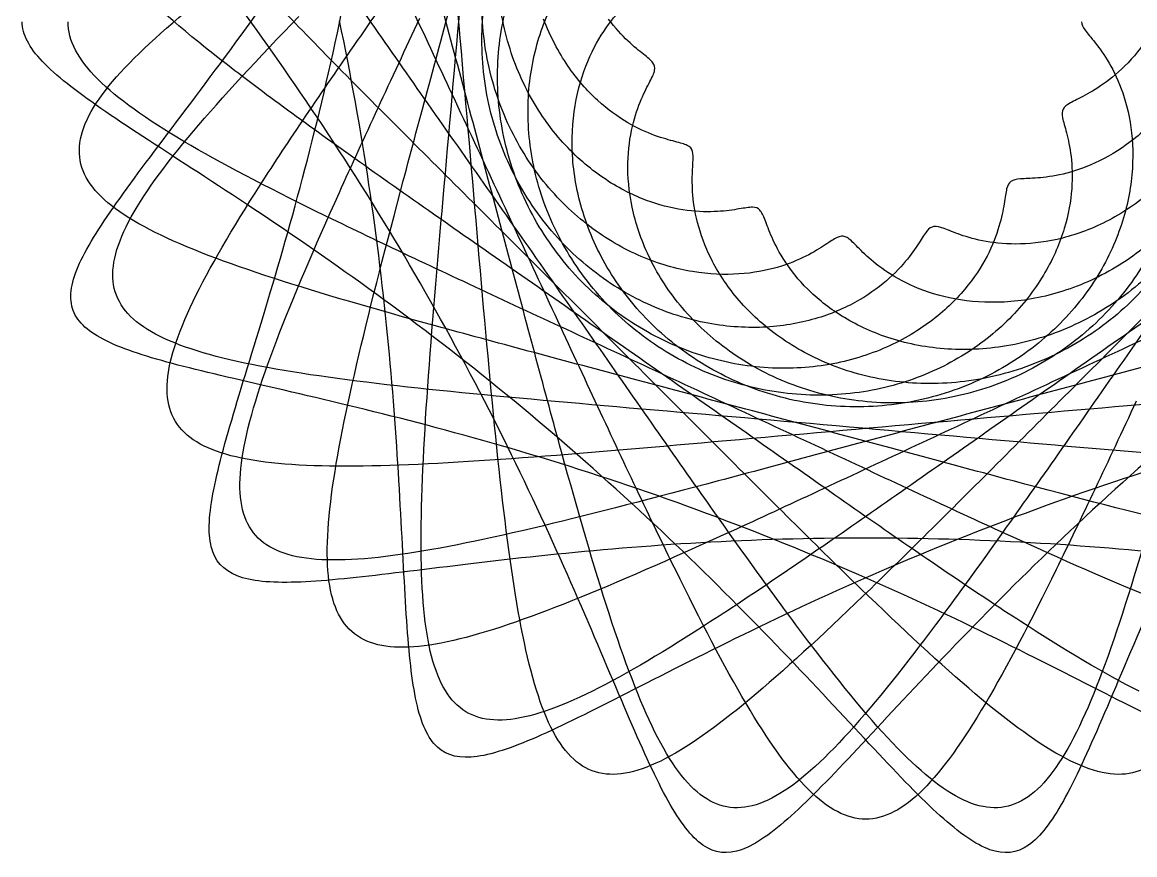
# Model space of a CAD drawing. Extents: x 33 to 179, y 75 to 219.
# Drawn here: x 33 to 129.1, y 74.8 to 146.7 of the extents above; entities that cross this region are included whole.
import ezdxf

# ---------------------------------------------------------------- set-up
doc = ezdxf.new("R2010")
doc.units = 0
doc.layers.get('0').update_dxf_attribs({"linetype": 'CONTINUOUS'})
doc.layers.add('Layer_1', color=7, linetype='CONTINUOUS')

msp = doc.modelspace()

# ---------------------------------------------------------------- linework, layer by layer
at = {"color": 7}
for points in [[(60.408959, 146.667952), (61.383292, 151.317784), (62.240723, 156.087232), (62.948002, 160.803917)], [(54.687285, 144.029105), (52.187125, 147.582849), (49.762494, 150.85702), (47.559116, 153.790896)], [(47.559116, 139.720215), (49.762494, 142.654091), (52.187125, 145.928262), (54.687285, 149.482006)], [(34.762445, 143.323043), (33.610889, 144.538286), (33.02, 145.647271), (33.02, 146.755556)], [(57.216272, 133.233141), (58.343954, 137.489299), (59.434627, 142.01812), (60.408959, 146.667952)], [(62.948002, 132.707194), (62.240723, 137.423879), (61.383292, 142.193327), (60.408959, 146.843159)], [(39.811035, 139.269528), (37.625661, 140.785007), (35.914001, 142.1078), (34.762445, 143.323043)], [(62.280848, 132.641474), (59.761779, 136.64265), (57.187446, 140.475361), (54.687285, 144.029105)], [(47.654775, 134.094585), (44.65445, 136.044902), (41.996408, 137.754048), (39.811035, 139.269528)], [(41.757804, 131.945604), (43.375076, 134.19281), (45.355739, 136.78634), (47.559116, 139.720215)], [(57.522352, 127.520004), (53.996339, 129.95227), (50.655099, 132.144268), (47.654775, 134.094585)], [(53.838679, 121.398102), (54.924926, 124.994569), (56.088591, 128.976984), (57.216272, 133.233141)], [(69.574188, 120.283332), (67.262674, 124.471731), (64.799918, 128.640298), (62.280848, 132.641474)], [(64.636518, 118.891099), (64.212396, 123.32809), (63.655281, 127.990509), (62.948002, 132.707194)], [(38.114597, 126.196122), (38.887992, 127.797011), (40.140531, 129.698398), (41.757804, 131.945604)], [(68.48993, 119.556409), (64.757666, 122.415245), (61.048364, 125.087737), (57.522352, 127.520004)], [(37.305167, 122.206638), (37.047969, 123.293865), (37.341201, 124.595233), (38.114597, 126.196122)], [(39.743986, 119.475273), (38.370532, 120.245031), (37.562364, 121.119412), (37.305167, 122.206638)], [(50.945802, 111.82835), (51.744934, 114.591719), (52.752432, 117.801634), (53.838679, 121.398102)], [(76.0052, 107.828782), (74.045391, 111.888089), (71.885703, 116.094933), (69.574188, 120.283332)], [(45.514595, 117.365056), (43.056157, 118.038971), (41.11744, 118.705515), (39.743986, 119.475273)], [(79.608627, 110.524198), (75.976041, 113.652989), (72.222193, 116.697574), (68.48993, 119.556409)], [(65.575133, 106.408614), (65.352306, 110.243936), (65.06064, 114.454108), (64.636518, 118.891099)], [(54.346532, 115.224879), (50.950606, 116.008554), (47.973033, 116.691142), (45.514595, 117.365056)], [(65.642657, 112.510751), (61.555673, 113.555449), (57.742457, 114.441203), (54.346532, 115.224879)], [(78.55305, 108.88843), (74.089012, 110.261884), (69.729642, 111.466053), (65.642657, 112.510751)], [(49.302669, 104.880851), (49.557338, 106.748203), (50.14667, 109.06498), (50.945802, 111.82835)], [(90.032563, 101.025068), (86.751471, 104.183469), (83.241214, 107.395407), (79.608627, 110.524198)], [(132.058039, 110.524198), (128.425453, 107.395407), (124.915196, 104.183469), (121.634104, 101.025068)], [(92.084593, 104.301322), (87.584296, 105.97226), (83.017089, 107.514976), (78.55305, 108.88843)], [(133.113616, 108.88843), (128.649578, 107.514976), (124.08237, 105.97226), (119.582074, 104.301322)], [(81.288384, 96.260562), (79.724904, 99.859198), (77.965009, 103.769475), (76.0052, 107.828782)], [(66.138517, 96.136672), (65.952951, 99.113892), (65.797961, 102.573292), (65.575133, 106.408614)], [(49.645851, 100.574725), (49.129311, 101.595061), (49.048, 103.0135), (49.302669, 104.880851)], [(105.230024, 98.992944), (101.016885, 100.831799), (96.58489, 102.630385), (92.084593, 104.301322)], [(119.582074, 104.301322), (115.081777, 102.630385), (110.649782, 100.831799), (106.436642, 98.992944)], [(105.833333, 102.164444), (101.030769, 102.164444), (96.228957, 102.020784), (91.600644, 101.758601)], [(120.066022, 101.758601), (115.43771, 102.020784), (110.635898, 102.164444), (105.833333, 102.164444)], [(91.600644, 101.758601), (86.972331, 101.496417), (82.518911, 101.116259), (78.391181, 100.689381)], [(99.12835, 91.868024), (96.36498, 94.763172), (93.313654, 97.866667), (90.032563, 101.025068)], [(121.634104, 101.025068), (118.353012, 97.866667), (115.301687, 94.763172), (112.538317, 91.868024)], [(133.275486, 100.689381), (129.147756, 101.116259), (124.694335, 101.496417), (120.066022, 101.758601)], [(52.560254, 98.611975), (51.115158, 98.931169), (50.162392, 99.554389), (49.645851, 100.574725)], [(78.391181, 100.689381), (74.26345, 100.262504), (70.462486, 99.789919), (67.098429, 99.377174)], [(67.098429, 99.377174), (63.734373, 98.964428), (60.807826, 98.612842), (58.375559, 98.444574)], [(106.436642, 98.992944), (102.223503, 97.154088), (98.230297, 95.276), (94.569351, 93.480203)], [(117.097315, 93.480203), (113.436369, 95.276), (109.443164, 97.154088), (105.230024, 98.992944)], [(58.375559, 98.444574), (55.943293, 98.276306), (54.005349, 98.292781), (52.560254, 98.611975)], [(66.90656, 88.7052), (66.541533, 90.665009), (66.324082, 93.159453), (66.138517, 96.136672)], [(85.442516, 86.541231), (84.219445, 89.376309), (82.851863, 92.661927), (81.288384, 96.260562)], [(130.378283, 96.260562), (128.814803, 92.661927), (127.447222, 89.376309), (126.22415, 86.541231)], [(94.569351, 93.480203), (90.908406, 91.684405), (87.580327, 89.972242), (84.646451, 88.481339)], [(127.020215, 88.481339), (124.08634, 89.972242), (120.758261, 91.684405), (117.097315, 93.480203)], [(106.549813, 83.960724), (104.367085, 86.287547), (101.891719, 88.972876), (99.12835, 91.868024)], [(112.538317, 91.868024), (109.774947, 88.972876), (107.299582, 86.287547), (105.116854, 83.960724)], [(68.560933, 84.422477), (67.785604, 85.320252), (67.271586, 86.745391), (66.90656, 88.7052)], [(84.646451, 88.481339), (81.712575, 86.990436), (79.172953, 85.72224), (77.032949, 84.80933)], [(134.633717, 84.80933), (132.493714, 85.72224), (129.954091, 86.990436), (127.020215, 88.481339)], [(88.769054, 79.484807), (87.745133, 81.322669), (86.665588, 83.706153), (85.442516, 86.541231)], [(126.22415, 86.541231), (125.001079, 83.706153), (123.921534, 81.322669), (122.897613, 79.484807)], [(77.032949, 84.80933), (74.892945, 83.896421), (73.152053, 83.340127), (71.763127, 83.246946)], [(71.763127, 83.246946), (70.374202, 83.153764), (69.336262, 83.524702), (68.560933, 84.422477)], [(105.116854, 83.960724), (102.934126, 81.633902), (101.04353, 79.666939), (99.399623, 78.18237)], [(112.267044, 78.18237), (110.623137, 79.666939), (108.732541, 81.633902), (106.549813, 83.960724)], [(91.784972, 75.648002), (90.762567, 76.355281), (89.792975, 77.646945), (88.769054, 79.484807)], [(122.897613, 79.484807), (121.873692, 77.646945), (120.904099, 76.355281), (119.881695, 75.648002)], [(99.399623, 78.18237), (97.755716, 76.697801), (96.357522, 75.696655), (95.12076, 75.257248)], [(116.545907, 75.257248), (115.309145, 75.696655), (113.910951, 76.697801), (112.267044, 78.18237)], [(95.12076, 75.257248), (93.883998, 74.81784), (92.807377, 74.940723), (91.784972, 75.648002)], [(119.881695, 75.648002), (118.85929, 74.940723), (117.782669, 74.81784), (116.545907, 75.257248)]]:
    msp.add_open_spline(points, degree=3, dxfattribs=at)
at = {"layer": 'Layer_1', "color": 7}
for points in [[(67.354609, 146.434317), (64.877597, 151.734478), (62.505557, 156.823596), (60.392119, 161.513331)], [(70.461974, 143.539997), (68.896379, 149.362328), (67.344571, 155.094978), (65.908393, 160.50214)], [(62.5567, 145.973107), (65.704127, 150.502692), (69.092269, 155.316445), (72.542648, 160.23276)], [(71.321446, 139.684573), (70.798287, 145.707407), (70.258565, 151.787514), (69.737917, 157.663415)], [(56.902771, 146.298963), (53.399578, 149.919178), (50.300722, 153.24189), (47.794782, 156.20829)], [(69.737917, 135.847696), (70.258565, 141.723598), (70.798287, 147.803704), (71.321446, 153.826538)], [(42.685841, 143.605138), (44.905996, 145.823974), (47.859058, 148.282172), (51.37719, 150.983521)], [(74.922131, 145.102455), (74.403918, 146.952799), (74.101125, 148.926903), (74.052498, 150.952633)], [(51.37719, 142.52759), (47.859058, 145.228939), (44.905996, 147.687137), (42.685841, 149.905973)], [(65.908393, 133.008971), (67.344571, 138.416133), (68.896379, 144.148783), (70.461974, 149.971114)], [(73.089666, 143.94751), (72.722094, 146.017077), (72.611973, 148.159375), (72.772945, 150.291047)], [(78.023675, 146.529655), (78.592128, 148.035559), (79.311182, 149.386683), (80.110723, 150.557842)], [(72.772945, 143.220064), (72.611973, 145.351736), (72.722094, 147.494034), (73.089666, 149.563602)], [(74.052498, 142.558478), (74.101125, 144.584208), (74.403918, 146.558313), (74.922131, 148.408657)], [(83.639767, 146.529655), (84.20822, 147.300414), (84.781102, 147.916683), (85.299316, 148.408657)], [(47.794782, 137.302821), (50.300722, 140.269221), (53.399578, 143.591933), (56.902771, 147.212148)], [(60.392119, 131.99778), (62.505557, 136.687515), (64.877597, 141.776633), (67.354609, 147.076794)], [(72.542648, 133.278351), (69.092269, 138.194666), (65.704127, 143.008419), (62.5567, 147.538004)], [(80.110723, 142.953269), (79.311182, 144.124428), (78.592128, 145.475552), (78.023675, 146.981456)], [(85.299316, 145.102455), (84.781102, 145.594428), (84.20822, 146.210697), (83.639767, 146.981456)], [(39.534016, 141.803916), (37.839974, 143.503872), (36.971111, 145.130072), (36.971111, 146.755556)], [(68.411511, 134.664916), (64.311646, 138.761323), (60.405963, 142.678748), (56.902771, 146.298963)], [(74.969634, 130.135663), (72.412296, 135.624486), (69.83162, 141.134156), (67.354609, 146.434317)], [(76.829859, 141.599885), (77.038066, 143.36337), (77.455222, 145.023751), (78.023675, 146.529655)], [(82.018451, 143.74907), (82.507987, 144.83337), (83.071314, 145.758896), (83.639767, 146.529655)], [(124.46, 146.755556), (124.46, 146.533899), (124.570121, 146.311871), (124.776721, 146.02811)], [(124.776721, 146.02811), (124.983321, 145.744349), (125.286114, 145.398171), (125.646353, 144.939025)], [(130.834946, 146.422901), (130.193378, 145.284569), (129.474324, 144.315411), (128.747898, 143.511824)], [(54.025503, 133.365975), (56.504262, 137.19907), (59.409273, 141.443522), (62.5567, 145.973107)], [(77.060843, 139.976333), (76.173445, 141.526075), (75.440344, 143.25211), (74.922131, 145.102455)], [(86.648112, 143.94751), (86.280539, 144.242281), (85.817529, 144.610481), (85.299316, 145.102455)], [(125.646353, 144.939025), (126.006593, 144.479878), (126.423749, 143.907242), (126.840169, 143.190515)], [(38.328191, 137.616731), (38.979725, 139.405901), (40.465686, 141.386302), (42.685841, 143.605138)], [(75.136903, 126.06703), (73.606225, 131.807571), (72.027569, 137.717666), (70.461974, 143.539997)], [(74.052498, 136.942386), (73.36598, 138.968116), (72.933917, 141.088392), (72.772945, 143.220064)], [(74.922131, 138.031472), (74.081973, 139.881816), (73.457239, 141.877942), (73.089666, 143.94751)], [(80.840762, 140.04407), (81.113924, 141.421711), (81.528916, 142.664771), (82.018451, 143.74907)], [(87.448501, 143.220064), (87.287529, 143.43071), (87.015684, 143.652738), (86.648112, 143.94751)], [(87.610944, 142.558478), (87.65957, 142.809412), (87.609473, 143.009418), (87.448501, 143.220064)], [(128.747898, 143.511824), (128.021471, 142.708238), (127.288371, 142.069948), (126.609185, 141.566963)], [(126.840169, 143.190515), (127.25659, 142.473788), (127.671582, 141.612693), (128.017858, 140.602625)], [(63.408995, 133.742521), (58.976791, 136.881361), (54.895321, 139.826241), (51.37719, 142.52759)], [(74.680674, 136.411293), (74.209696, 138.456105), (74.003871, 140.532748), (74.052498, 142.558478)], [(82.676935, 139.976333), (81.789537, 140.79093), (80.910264, 141.78211), (80.110723, 142.953269)], [(87.207044, 141.599885), (87.415251, 142.004999), (87.562317, 142.307545), (87.610944, 142.558478)], [(46.963991, 136.426632), (43.746543, 138.328942), (41.228058, 140.103961), (39.534016, 141.803916)], [(76.869585, 136.072893), (76.622921, 137.97036), (76.621652, 139.8364), (76.829859, 141.599885)], [(86.456854, 140.04407), (86.730016, 140.686566), (86.998836, 141.194771), (87.207044, 141.599885)], [(126.609185, 141.566963), (125.93, 141.063979), (125.305265, 140.695779), (124.776721, 140.412018)], [(124.776721, 140.412018), (124.248176, 140.128257), (123.816114, 139.928251), (123.497168, 139.750432)], [(128.017858, 140.602625), (128.364135, 139.592556), (128.640947, 138.433525), (128.782292, 137.14893)], [(72.851162, 122.052664), (72.35116, 127.698227), (71.844606, 133.661738), (71.321446, 139.684573)], [(80.110723, 135.882286), (78.989238, 137.053445), (77.948241, 138.426591), (77.060843, 139.976333)], [(80.503828, 135.5583), (80.43696, 137.154508), (80.5676, 138.666429), (80.840762, 140.04407)], [(85.299316, 138.031472), (84.459158, 138.523445), (83.564333, 139.161736), (82.676935, 139.976333)], [(85.692421, 137.707485), (85.90688, 138.624508), (86.183692, 139.401573), (86.456854, 140.04407)], [(123.497168, 139.750432), (123.178222, 139.572614), (122.972398, 139.41624), (122.868993, 139.219339)], [(131.797778, 139.417778), (130.837265, 138.235608), (129.796268, 137.244428), (128.747898, 136.440841)], [(122.868993, 139.219339), (122.765587, 139.022437), (122.764317, 138.784323), (122.829266, 138.453439)], [(122.829266, 138.453439), (122.894215, 138.122556), (123.024855, 137.69838), (123.1662, 137.14893)], [(38.896775, 132.745309), (37.860202, 134.228319), (37.676657, 135.82756), (38.328191, 137.616731)], [(78.023675, 132.97121), (76.817331, 134.477114), (75.762288, 136.181128), (74.922131, 138.031472)], [(87.610944, 136.942386), (86.924426, 137.19332), (86.139473, 137.539498), (85.299316, 138.031472)], [(85.303174, 134.559028), (85.3266, 135.733494), (85.477961, 136.790463), (85.692421, 137.707485)], [(42.203018, 129.471417), (43.377465, 131.725975), (45.288842, 134.336422), (47.794782, 137.302821)], [(58.51776, 130.32073), (54.096483, 132.493771), (50.181439, 134.524323), (46.963991, 136.426632)], [(76.829859, 131.2227), (75.679696, 132.986185), (74.739016, 134.916656), (74.052498, 136.942386)], [(76.869585, 130.456801), (75.887777, 132.354268), (75.151651, 134.36648), (74.680674, 136.411293)], [(89.356229, 136.411293), (88.885252, 136.535079), (88.297462, 136.691453), (87.610944, 136.942386)], [(90.428031, 136.072893), (90.181367, 136.195563), (89.827207, 136.287506), (89.356229, 136.411293)], [(123.1662, 137.14893), (123.307545, 136.59948), (123.458906, 135.924477), (123.555447, 135.117584)], [(128.747898, 136.440841), (127.699527, 135.637255), (126.644484, 135.020986), (125.646353, 134.56184)], [(128.782292, 137.14893), (128.923637, 135.864336), (128.928826, 134.454477), (128.744039, 132.968398)], [(68.311259, 119.072636), (68.716333, 124.302018), (69.217268, 129.971794), (69.737917, 135.847696)], [(78.354643, 130.369708), (77.60859, 132.247243), (77.11625, 134.175426), (76.869585, 136.072893)], [(83.639767, 132.97121), (82.433423, 133.741969), (81.232208, 134.711127), (80.110723, 135.882286)], [(81.331997, 130.587852), (80.835598, 132.282144), (80.570696, 133.962093), (80.503828, 135.5583)], [(90.881013, 135.5583), (90.814145, 135.796137), (90.674695, 135.950222), (90.428031, 136.072893)], [(90.919266, 134.559028), (90.942692, 134.99835), (90.947881, 135.320463), (90.881013, 135.5583)], [(81.087739, 122.009961), (76.803648, 126.294052), (72.511376, 130.56851), (68.411511, 134.664916)], [(85.671557, 130.731979), (85.384945, 132.092898), (85.279748, 133.384562), (85.303174, 134.559028)], [(90.860149, 132.881164), (90.854865, 133.562898), (90.89584, 134.119707), (90.919266, 134.559028)], [(125.646353, 134.56184), (124.648223, 134.102693), (123.707543, 133.800148), (122.868993, 133.603247)], [(123.555447, 135.117584), (123.651987, 134.31069), (123.692962, 133.371915), (123.614564, 132.322609)], [(77.522327, 123.848807), (72.622212, 127.271133), (67.841198, 130.60368), (63.408995, 133.742521)], [(122.868993, 133.603247), (122.030442, 133.406345), (121.294317, 133.314403), (120.680081, 133.264847)], [(44.496687, 128.561293), (41.822866, 129.894076), (39.933348, 131.262299), (38.896775, 132.745309)], [(48.036228, 123.162917), (49.496003, 126.111453), (51.546744, 129.53288), (54.025503, 133.365975)], [(62.078305, 117.956698), (63.152888, 122.521678), (64.472214, 127.601809), (65.908393, 133.008971)], [(82.926585, 118.444549), (79.504258, 123.344664), (75.993028, 128.362037), (72.542648, 133.278351)], [(82.018451, 129.073515), (80.586961, 130.157814), (79.230019, 131.465306), (78.023675, 132.97121)], [(87.207044, 131.2227), (86.056881, 131.627814), (84.846111, 132.20045), (83.639767, 132.97121)], [(91.079954, 130.481332), (90.917721, 131.392779), (90.865433, 132.19943), (90.860149, 132.881164)], [(118.366854, 132.968398), (118.182067, 132.84069), (118.07687, 132.63677), (117.998472, 132.322609)], [(119.195023, 133.177754), (118.816543, 133.148129), (118.551641, 133.096107), (118.366854, 132.968398)], [(120.680081, 133.264847), (120.065844, 133.215291), (119.573504, 133.207378), (119.195023, 133.177754)], [(128.744039, 132.968398), (128.559252, 131.482319), (128.183965, 129.920564), (127.58574, 128.351432)], [(139.124018, 133.278351), (135.673639, 128.362037), (132.162408, 123.344664), (128.740082, 118.444549)], [(54.990585, 119.256978), (56.425464, 123.018669), (58.278682, 127.308044), (60.392119, 131.99778)], [(117.998472, 132.322609), (117.920073, 132.008447), (117.867785, 131.583762), (117.778666, 131.039887)], [(123.614564, 132.322609), (123.536165, 131.273303), (123.337705, 130.113762), (122.967259, 128.890702)], [(130.834946, 132.412655), (129.555487, 131.274323), (128.198545, 130.348797), (126.840169, 129.63207)], [(80.840762, 126.485624), (79.339128, 127.863265), (77.980022, 129.459216), (76.829859, 131.2227)], [(87.108778, 126.510155), (86.426719, 127.941428), (85.958169, 129.371059), (85.671557, 130.731979)], [(90.428031, 130.456801), (89.446222, 130.579472), (88.357207, 130.817586), (87.207044, 131.2227)], [(96.048742, 130.731979), (95.76213, 130.734527), (95.386843, 130.668356), (94.890443, 130.587852)], [(96.696046, 130.481332), (96.533813, 130.657634), (96.335353, 130.72943), (96.048742, 130.731979)], [(117.778666, 131.039887), (117.689548, 130.496012), (117.562857, 129.832954), (117.336342, 129.069497)], [(73.061638, 123.407063), (67.864747, 125.831736), (62.939038, 128.147689), (58.51776, 130.32073)], [(82.484841, 113.98386), (80.060169, 119.180751), (77.526973, 124.646839), (74.969634, 130.135663)], [(80.503828, 125.181115), (79.07859, 126.777323), (77.851394, 128.559334), (76.869585, 130.456801)], [(81.331997, 124.97176), (80.100453, 126.666052), (79.100696, 128.492172), (78.354643, 130.369708)], [(83.522371, 125.543386), (82.556574, 127.185633), (81.828397, 128.89356), (81.331997, 130.587852)], [(93.030198, 130.369708), (92.284145, 130.326217), (91.40984, 130.33413), (90.428031, 130.456801)], [(91.949778, 127.478867), (91.515051, 128.553936), (91.242187, 129.569885), (91.079954, 130.481332)], [(94.890443, 130.587852), (94.394043, 130.507347), (93.776251, 130.413198), (93.030198, 130.369708)], [(97.13837, 129.628052), (96.984971, 130.023936), (96.858279, 130.305029), (96.696046, 130.481332)], [(40.968643, 123.723452), (40.592258, 125.317264), (41.028572, 127.216859), (42.203018, 129.471417)], [(86.456854, 126.485624), (84.95522, 127.128121), (83.449942, 127.989215), (82.018451, 129.073515)], [(97.742665, 128.113404), (97.47262, 128.721496), (97.29177, 129.232167), (97.13837, 129.628052)], [(111.72025, 129.069497), (111.493736, 129.041185), (111.312886, 128.912478), (111.115956, 128.671959)], [(112.590074, 128.890702), (112.219628, 129.026012), (111.946765, 129.097809), (111.72025, 129.069497)], [(114.027295, 128.351432), (113.42907, 128.557096), (112.96052, 128.755391), (112.590074, 128.890702)], [(117.336342, 129.069497), (117.109828, 128.30604), (116.782806, 127.442478), (116.304548, 126.522774)], [(122.967259, 128.890702), (122.596813, 127.667641), (122.053859, 126.381603), (121.307519, 125.09832)], [(126.840169, 129.63207), (125.481793, 128.915343), (124.122688, 128.407138), (122.829266, 128.076255)], [(132.456261, 129.63207), (131.097885, 128.180198), (129.592608, 126.937138), (128.017858, 125.927069)], [(54.720179, 124.601374), (50.627818, 125.929827), (47.170508, 127.228509), (44.496687, 128.561293)], [(98.872865, 126.040233), (98.372636, 126.800092), (98.01271, 127.505312), (97.742665, 128.113404)], [(103.358757, 128.113404), (103.088712, 127.986351), (102.76169, 127.762167), (102.326963, 127.478867)], [(104.061457, 128.189418), (103.842556, 128.270092), (103.628802, 128.240457), (103.358757, 128.113404)], [(104.797164, 127.630863), (104.505148, 127.917761), (104.280358, 128.108744), (104.061457, 128.189418)], [(111.115956, 128.671959), (110.919025, 128.431439), (110.705271, 128.079109), (110.413256, 127.630863)], [(116.217669, 127.779806), (115.353697, 127.933425), (114.625519, 128.145768), (114.027295, 128.351432)], [(119.195023, 127.561662), (118.081398, 127.532038), (117.081641, 127.626187), (116.217669, 127.779806)], [(122.829266, 128.076255), (121.535845, 127.745371), (120.308649, 127.591286), (119.195023, 127.561662)], [(127.58574, 128.351432), (126.987516, 126.7823), (126.166075, 125.206497), (125.116444, 123.702109)], [(130.893224, 127.779806), (130.029252, 126.012399), (128.91911, 124.304472), (127.58574, 122.73534)], [(133.206451, 128.076255), (131.913029, 126.387001), (130.415743, 124.87508), (128.782292, 123.590485)], [(93.771488, 124.142227), (92.981617, 125.270145), (92.384505, 126.403797), (91.949778, 127.478867)], [(102.326963, 127.478867), (101.892236, 127.195566), (101.349282, 126.853678), (100.667223, 126.510155)], [(105.927363, 126.522774), (105.449105, 126.961439), (105.089179, 127.343965), (104.797164, 127.630863)], [(110.413256, 127.630863), (110.12124, 127.182616), (109.750278, 126.638744), (109.250049, 126.040233)], [(132.753469, 127.561662), (131.639843, 125.757241), (130.287196, 124.077292), (128.744039, 122.591213)], [(79.570814, 109.609133), (78.150156, 114.75753), (76.66758, 120.326488), (75.136903, 126.06703)], [(85.692421, 123.03193), (83.985855, 123.948952), (82.342397, 125.107983), (80.840762, 126.485624)], [(90.881013, 125.181115), (89.455775, 125.418952), (87.958489, 125.843128), (86.456854, 126.485624)], [(89.800592, 122.290274), (88.68668, 123.646672), (87.790836, 125.078882), (87.108778, 126.510155)], [(100.667223, 126.510155), (99.985164, 126.166632), (99.163724, 125.822165), (98.197927, 125.543386)], [(100.825987, 123.659686), (100.014146, 124.46641), (99.373093, 125.280373), (98.872865, 126.040233)], [(107.749074, 125.09832), (107.002734, 125.589834), (106.405622, 126.084108), (105.927363, 126.522774)], [(109.250049, 126.040233), (108.749821, 125.441722), (108.119805, 124.789106), (107.329934, 124.142227)], [(116.304548, 126.522774), (115.82629, 125.603069), (115.196274, 124.627758), (114.384432, 123.659686)], [(128.017858, 125.927069), (126.443109, 124.917), (124.799651, 124.139935), (123.1662, 123.590485)], [(85.303174, 121.000583), (83.551804, 122.175049), (81.929066, 123.584908), (80.503828, 125.181115)], [(85.671557, 120.354794), (84.026575, 121.715713), (82.563542, 123.277468), (81.331997, 124.97176)], [(87.108778, 120.894063), (85.691574, 122.325336), (84.488168, 123.901139), (83.522371, 125.543386)], [(94.890443, 124.97176), (93.658898, 124.891255), (92.306251, 124.943278), (90.881013, 125.181115)], [(98.197927, 125.543386), (97.23213, 125.264607), (96.121987, 125.052264), (94.890443, 124.97176)], [(110.440889, 123.702109), (109.391258, 124.118747), (108.495414, 124.606807), (107.749074, 125.09832)], [(121.307519, 125.09832), (120.561179, 123.815037), (119.611177, 122.535214), (118.453733, 121.334181)], [(68.686911, 120.493036), (63.538514, 121.913694), (58.812539, 123.27292), (54.720179, 124.601374)], [(96.723679, 120.85164), (95.544265, 121.892827), (94.561359, 123.014309), (93.771488, 124.142227)], [(107.329934, 124.142227), (106.540063, 123.495348), (105.59006, 122.854903), (104.476148, 122.290274)], [(44.53095, 119.774138), (42.534681, 120.840294), (41.345029, 122.12964), (40.968643, 123.723452)], [(45.551333, 115.731549), (45.70921, 117.738376), (46.576454, 120.214381), (48.036228, 123.162917)], [(89.21344, 115.891857), (83.724617, 118.449195), (78.258528, 120.982391), (73.061638, 123.407063)], [(92.356129, 113.464871), (87.439814, 116.91525), (82.422441, 120.42648), (77.522327, 123.848807)], [(90.919266, 121.000583), (89.167896, 121.439904), (87.398987, 122.114908), (85.692421, 123.03193)], [(103.778178, 121.334181), (102.620734, 122.054174), (101.637828, 122.852962), (100.825987, 123.659686)], [(114.027295, 122.73534), (112.693925, 122.941004), (111.49052, 123.285471), (110.440889, 123.702109)], [(114.384432, 123.659686), (113.572591, 122.691614), (112.578649, 121.731479), (111.399235, 120.85164)], [(123.1662, 123.590485), (121.532749, 123.041035), (119.910011, 122.718922), (118.366854, 122.591213)], [(134.14434, 123.848807), (129.244225, 120.42648), (124.226852, 116.91525), (119.310538, 113.464871)], [(125.116444, 123.702109), (124.066813, 122.197721), (122.789004, 120.765511), (121.307519, 119.482228)], [(138.605029, 123.407063), (133.408138, 120.982391), (127.94205, 118.449195), (122.453226, 115.891857)], [(128.782292, 123.590485), (127.148841, 122.30589), (125.379931, 121.248922), (123.555447, 120.442028)], [(74.385, 106.301384), (73.84517, 111.08139), (73.351163, 116.407102), (72.851162, 122.052664)], [(93.742694, 109.333733), (89.646288, 113.433599), (85.37183, 117.72587), (81.087739, 122.009961)], [(93.771488, 118.526135), (92.246472, 119.654053), (90.914505, 120.933877), (89.800592, 122.290274)], [(104.476148, 122.290274), (103.362236, 121.725646), (102.084426, 121.237586), (100.667223, 120.894063)], [(118.366854, 122.591213), (116.823697, 122.463505), (115.360664, 122.529676), (114.027295, 122.73534)], [(130.578928, 122.009961), (126.294837, 117.72587), (122.020379, 113.433599), (117.923973, 109.333733)], [(127.58574, 122.73534), (126.252371, 121.166208), (124.696075, 119.736577), (122.967259, 118.513517)], [(128.744039, 122.591213), (127.200882, 121.105135), (125.467759, 119.81347), (123.614564, 118.764163)], [(107.749074, 119.482228), (106.267589, 119.973742), (104.935621, 120.614188), (103.778178, 121.334181)], [(118.453733, 121.334181), (117.29629, 120.133149), (115.931419, 119.011667), (114.384432, 118.043594)], [(85.144807, 116.059125), (79.404266, 117.589803), (73.835308, 119.072378), (68.686911, 120.493036)], [(90.860149, 118.205608), (88.933839, 118.887342), (87.054544, 119.826117), (85.303174, 121.000583)], [(91.079954, 116.922886), (89.142925, 117.834334), (87.316539, 118.993875), (85.671557, 120.354794)], [(91.949778, 117.101682), (90.15668, 118.176751), (88.525981, 119.46279), (87.108778, 120.894063)], [(96.048742, 120.354794), (94.403759, 120.357343), (92.670636, 120.561262), (90.919266, 121.000583)], [(100.667223, 120.894063), (99.25002, 120.55054), (97.693724, 120.352245), (96.048742, 120.354794)], [(100.825987, 118.043594), (99.279001, 118.850318), (97.903093, 119.810453), (96.723679, 120.85164)], [(111.399235, 120.85164), (110.219821, 119.971801), (108.85495, 119.173014), (107.329934, 118.526135)], [(123.555447, 120.442028), (121.730962, 119.635134), (119.851667, 119.078325), (117.998472, 118.764163)], [(142.979756, 120.493036), (137.831358, 119.072378), (132.2624, 117.589803), (126.521859, 116.059125)], [(52.848146, 117.148654), (49.329941, 117.86354), (46.527218, 118.707983), (44.53095, 119.774138)], [(52.083622, 109.6125), (52.540844, 112.261582), (53.555705, 115.495286), (54.990585, 119.256978)], [(112.590074, 118.513517), (110.861258, 118.648827), (109.230558, 118.990715), (107.749074, 119.482228)], [(121.307519, 119.482228), (119.826034, 118.198946), (118.141177, 117.065293), (116.304548, 116.145589)], [(67.490201, 104.891226), (67.598112, 109.055797), (67.906186, 113.843255), (68.311259, 119.072636)], [(92.820298, 104.331217), (89.681458, 108.76342), (86.348911, 113.544435), (82.926585, 118.444549)], [(96.696046, 116.922886), (94.759017, 117.099189), (92.786459, 117.523874), (90.860149, 118.205608)], [(98.872865, 115.663048), (97.014266, 116.422907), (95.296504, 117.398217), (93.771488, 118.526135)], [(107.329934, 118.526135), (105.804918, 117.879257), (104.12006, 117.384982), (102.326963, 117.101682)], [(117.998472, 118.764163), (116.145276, 118.450002), (114.31889, 118.378206), (112.590074, 118.513517)], [(122.967259, 118.513517), (121.238443, 117.290457), (119.337653, 116.274508), (117.336342, 115.511051)], [(123.614564, 118.764163), (121.761368, 117.714857), (119.78881, 116.908206), (117.778666, 116.364331)], [(128.740082, 118.444549), (125.317756, 113.544435), (121.985209, 108.76342), (118.846368, 104.331217)], [(59.72644, 105.931556), (60.175415, 109.342857), (61.003722, 113.391718), (62.078305, 117.956698)], [(105.927363, 116.145589), (104.090735, 116.584254), (102.372973, 117.23687), (100.825987, 118.043594)], [(114.384432, 118.043594), (112.837446, 117.075522), (111.108648, 116.261559), (109.250049, 115.663048)], [(65.379162, 115.307222), (60.599157, 115.847052), (56.366352, 116.433768), (52.848146, 117.148654)], [(97.13837, 114.952496), (95.063945, 115.348381), (93.016983, 116.011439), (91.079954, 116.922886)], [(97.742665, 114.554958), (95.697823, 115.16305), (93.742875, 116.026612), (91.949778, 117.101682)], [(102.326963, 117.101682), (100.533865, 116.818381), (98.633075, 116.746584), (96.696046, 116.922886)], [(117.778666, 116.364331), (115.768523, 115.820456), (113.721561, 115.539364), (111.72025, 115.511051)], [(47.259542, 111.057758), (45.946063, 112.186127), (45.393455, 113.724721), (45.551333, 115.731549)], [(81.130442, 113.773384), (75.484879, 114.273385), (70.159167, 114.767392), (65.379162, 115.307222)], [(102.617775, 111.384197), (96.795444, 112.949791), (90.885349, 114.528448), (85.144807, 116.059125)], [(105.512095, 108.276831), (100.211934, 110.753842), (94.702264, 113.334518), (89.21344, 115.891857)], [(104.797164, 114.072418), (102.730352, 114.359316), (100.731463, 114.903189), (98.872865, 115.663048)], [(109.250049, 115.663048), (107.39145, 115.064537), (105.403599, 114.682011), (103.358757, 114.554958)], [(111.72025, 115.511051), (109.71894, 115.482739), (107.763992, 115.706923), (105.927363, 116.145589)], [(122.453226, 115.891857), (116.964403, 113.334518), (111.454733, 110.753842), (106.154572, 108.276831)], [(126.521859, 116.059125), (120.781318, 114.528448), (114.871222, 112.949791), (109.048892, 111.384197)], [(116.304548, 116.145589), (114.467919, 115.225884), (112.480068, 114.520664), (110.413256, 114.072418)], [(117.336342, 115.511051), (115.335032, 114.747595), (113.233912, 114.236923), (111.115956, 113.996403)], [(103.358757, 114.554958), (101.313915, 114.427906), (99.212795, 114.556612), (97.13837, 114.952496)], [(104.061457, 113.513862), (101.92153, 113.594537), (99.787507, 113.946867), (97.742665, 114.554958)], [(98.762351, 112.243668), (92.739516, 112.766828), (86.776005, 113.273382), (81.130442, 113.773384)], [(89.398508, 99.439983), (87.225467, 103.86126), (84.909514, 108.786969), (82.484841, 113.98386)], [(106.615782, 103.478923), (102.086197, 106.62635), (97.272444, 110.014492), (92.356129, 113.464871)], [(110.413256, 114.072418), (108.346444, 113.624171), (106.201384, 113.433188), (104.061457, 113.513862)], [(111.115956, 113.996403), (108.997999, 113.755884), (106.863976, 113.785519), (104.797164, 114.072418)], [(119.310538, 113.464871), (114.394223, 110.014492), (109.58047, 106.62635), (105.050885, 103.478923)], [(130.536225, 113.773384), (124.890662, 113.273382), (118.927151, 112.766828), (112.904316, 112.243668)], [(129.181825, 113.98386), (126.757153, 108.786969), (124.4412, 103.86126), (122.268159, 99.439983)], [(112.904316, 112.243668), (106.881482, 111.720509), (100.801375, 111.180788), (94.925474, 110.660139)], [(116.741193, 110.660139), (110.865291, 111.180788), (104.785185, 111.720509), (98.762351, 112.243668)], [(53.455774, 108.804056), (50.647864, 109.209892), (48.573021, 109.92939), (47.259542, 111.057758)], [(94.925474, 110.660139), (89.049572, 110.13949), (83.379796, 109.638556), (78.150414, 109.233482)], [(109.048892, 111.384197), (103.226561, 109.818602), (97.493911, 108.266793), (92.086749, 106.830615)], [(119.579918, 106.830615), (114.172756, 108.266793), (108.440106, 109.818602), (102.617775, 111.384197)], [(133.516253, 109.233482), (128.286871, 109.638556), (122.617095, 110.13949), (116.741193, 110.660139)], [(52.482454, 103.404556), (51.728297, 104.898572), (51.626399, 106.963418), (52.083622, 109.6125)], [(83.679151, 95.642401), (82.350697, 99.734762), (80.991472, 104.460736), (79.570814, 109.609133)], [(132.095853, 109.609133), (130.675195, 104.460736), (129.315969, 99.734762), (127.987515, 95.642401)], [(63.969003, 108.412423), (59.804432, 108.304513), (56.263683, 108.39822), (53.455774, 108.804056)], [(78.150414, 109.233482), (72.921032, 108.828408), (68.133575, 108.520334), (63.969003, 108.412423)], [(105.37674, 97.824993), (101.756526, 101.328186), (97.839101, 105.233868), (93.742694, 109.333733)], [(117.923973, 109.333733), (113.827566, 105.233868), (109.910141, 101.328186), (106.289926, 97.824993)], [(106.154572, 108.276831), (100.854411, 105.799819), (95.765293, 103.427779), (91.075557, 101.314342)], [(120.591109, 101.314342), (115.901374, 103.427779), (110.812256, 105.799819), (105.512095, 108.276831)], [(92.086749, 106.830615), (86.679587, 105.394436), (81.599456, 104.075111), (77.034476, 103.000528)], [(134.632191, 103.000528), (130.067211, 104.075111), (124.98708, 105.394436), (119.579918, 106.830615)], [(59.636786, 97.656543), (59.209425, 99.746791), (59.277466, 102.520255), (59.72644, 105.931556)], [(76.226432, 93.770368), (75.511546, 97.288574), (74.924829, 101.521379), (74.385, 106.301384)], [(67.881834, 94.377996), (67.475998, 97.185905), (67.382291, 100.726655), (67.490201, 104.891226)], [(101.605368, 92.299412), (98.904019, 95.817543), (95.959139, 99.899013), (92.820298, 104.331217)], [(118.846368, 104.331217), (115.707528, 99.899013), (112.762647, 95.817543), (110.061299, 92.299412)], [(56.734321, 100.559008), (54.644073, 100.986368), (53.236611, 101.910541), (52.482454, 103.404556)], [(77.034476, 103.000528), (72.469496, 101.925945), (68.420634, 101.097637), (65.009334, 100.648663)], [(105.050885, 103.478923), (100.5213, 100.331496), (96.276847, 97.426484), (92.443753, 94.947725)], [(119.222914, 94.947725), (115.389819, 97.426484), (111.145367, 100.331496), (106.615782, 103.478923)], [(91.075557, 101.314342), (86.385822, 99.200904), (82.096447, 97.347686), (78.334755, 95.912807)], [(133.331911, 95.912807), (129.57022, 97.347686), (125.280845, 99.200904), (120.591109, 101.314342)], [(65.009334, 100.648663), (61.598033, 100.199688), (58.824569, 100.131648), (56.734321, 100.559008)], [(95.50441, 87.886213), (93.602101, 91.103661), (91.571549, 95.018705), (89.398508, 99.439983)], [(122.268159, 99.439983), (120.095118, 95.018705), (118.064566, 91.103661), (116.162256, 87.886213)], [(62.482334, 93.404677), (60.988318, 94.158834), (60.064146, 95.566295), (59.636786, 97.656543)], [(106.289926, 97.824993), (102.669711, 94.3218), (99.346999, 91.222945), (96.380599, 88.717004)], [(115.286068, 88.717004), (112.319668, 91.222945), (108.996955, 94.3218), (105.37674, 97.824993)], [(78.334755, 95.912807), (74.573064, 94.477927), (71.33936, 93.463067), (68.690278, 93.005844)], [(87.63907, 85.418909), (86.306287, 88.09273), (85.007605, 91.55004), (83.679151, 95.642401)], [(127.987515, 95.642401), (126.659061, 91.55004), (125.36038, 88.09273), (124.027596, 85.418909)], [(70.135536, 88.181765), (69.007168, 89.495244), (68.28767, 91.570087), (67.881834, 94.377996)], [(92.443753, 94.947725), (88.610658, 92.468966), (85.18923, 90.418225), (82.240695, 88.958451)], [(129.425972, 88.958451), (126.477436, 90.418225), (123.056009, 92.468966), (119.222914, 94.947725)], [(68.690278, 93.005844), (66.041196, 92.548621), (63.97635, 92.65052), (62.482334, 93.404677)], [(78.851916, 85.453172), (77.785761, 87.44944), (76.941317, 90.252163), (76.226432, 93.770368)], [(108.983751, 83.608063), (106.764915, 85.828218), (104.306717, 88.78128), (101.605368, 92.299412)], [(110.061299, 92.299412), (107.35995, 88.78128), (104.901752, 85.828218), (102.682916, 83.608063)], [(82.240695, 88.958451), (79.292159, 87.498676), (76.816154, 86.631432), (74.809327, 86.473555)], [(96.380599, 88.717004), (93.414199, 86.211064), (90.803753, 84.299687), (88.549195, 83.125241)], [(123.117472, 83.125241), (120.862914, 84.299687), (118.252467, 86.211064), (115.286068, 88.717004)], [(74.809327, 86.473555), (72.802499, 86.315677), (71.263905, 86.868286), (70.135536, 88.181765)], [(100.881694, 80.456238), (99.181739, 82.15028), (97.406719, 84.668765), (95.50441, 87.886213)], [(116.162256, 87.886213), (114.259947, 84.668765), (112.484928, 82.15028), (110.784972, 80.456238)], [(82.801229, 81.890866), (81.207417, 82.267251), (79.918071, 83.456904), (78.851916, 85.453172)], [(91.823087, 79.818997), (90.340077, 80.85557), (88.971854, 82.745088), (87.63907, 85.418909)], [(124.027596, 85.418909), (122.694813, 82.745088), (121.32659, 80.85557), (119.84358, 79.818997)], [(132.814751, 85.453172), (131.748595, 83.456904), (130.459249, 82.267251), (128.865437, 81.890866)], [(102.682916, 83.608063), (100.46408, 81.387908), (98.483679, 79.901947), (96.694508, 79.250413)], [(114.972158, 79.250413), (113.182988, 79.901947), (111.202586, 81.387908), (108.983751, 83.608063)], [(88.549195, 83.125241), (86.294637, 81.950794), (84.395041, 81.51448), (82.801229, 81.890866)], [(128.865437, 81.890866), (127.271625, 81.51448), (125.37203, 81.950794), (123.117472, 83.125241)], [(96.694508, 79.250413), (94.905338, 78.59888), (93.306096, 78.782424), (91.823087, 79.818997)], [(105.833333, 77.893333), (104.20785, 77.893333), (102.58165, 78.762196), (100.881694, 80.456238)], [(110.784972, 80.456238), (109.085017, 78.762196), (107.458817, 77.893333), (105.833333, 77.893333)], [(119.84358, 79.818997), (118.36057, 78.782424), (116.761329, 78.59888), (114.972158, 79.250413)]]:
    msp.add_open_spline(points, degree=3, dxfattribs=at)

doc.saveas('drawing.dxf')
